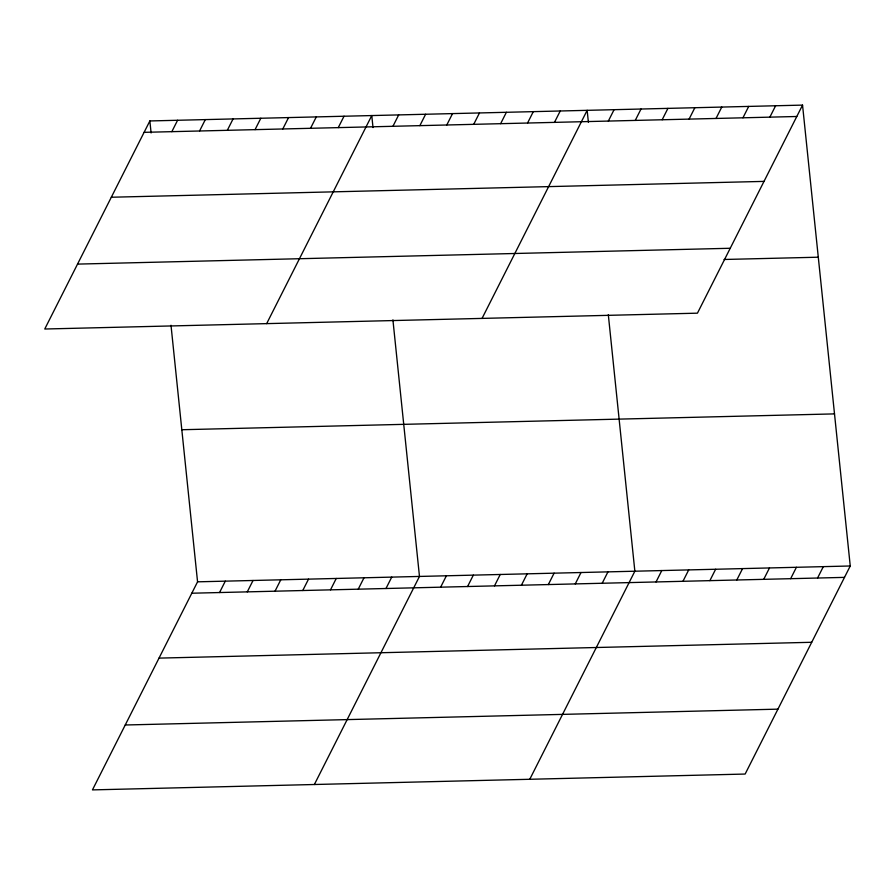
<?xml version="1.0" encoding="UTF-8"?>
<svg xmlns="http://www.w3.org/2000/svg" width="895" height="895" viewBox="0 0 895 895"><rect width="100%" height="100%" fill="white"/><g stroke="black" fill="none" stroke-linecap="round" stroke-linejoin="round"><path stroke-width="1.34" d="M149.857 120.948L44.75 329.013L697.44 313.172L802.546 105.107L149.857 120.948L151.098 132.952M171.84 131.666L177.59 120.266M199.574 130.983L205.335 119.594M227.319 130.312L233.069 118.923M255.053 129.641L260.814 118.252M282.798 128.969L288.548 117.581M310.531 128.298L316.293 116.909M338.276 127.616L344.027 116.227M266.665 323.632L371.772 115.556L373.014 127.56M392.939 126.296L398.689 114.907M419.867 125.647L425.617 114.247M171.001 325.265L197.56 581.828L92.453 789.893L745.143 774.052L850.25 565.987L802.546 105.107M446.784 124.987L452.534 113.598M219.543 592.546L225.294 581.157M473.712 124.338L479.463 112.949M247.277 591.875L253.039 580.486M500.629 123.678L506.391 112.289M275.022 591.192L280.773 579.803M527.558 123.029L533.308 111.64M302.756 590.521L308.518 579.132M554.475 122.38L560.236 110.98M330.501 589.85L336.251 578.461M482.058 318.396L587.154 110.331L588.395 122.335M358.235 589.178L363.996 577.79M608.331 121.071L614.082 109.682M385.98 588.507L391.73 577.118M635.249 120.411L641.01 109.022M314.369 784.512L419.475 576.436L392.916 319.884M662.177 119.762L667.927 108.373M440.642 587.176L446.392 575.787M689.094 119.113L694.856 107.713M467.57 586.527L473.321 575.138M716.022 118.453L721.773 107.064M494.487 585.867L500.238 574.478M742.951 117.804L748.701 106.415M521.416 585.218L527.166 573.829M769.868 117.144L775.618 105.755M548.333 584.569L554.094 573.169M575.261 583.909L581.012 572.52M602.19 583.26L607.94 571.871M529.762 779.288L634.857 571.211L608.309 314.66M656.035 581.951L661.785 570.562M682.952 581.303L688.714 569.902M709.88 580.642L715.631 569.254M736.798 579.994L742.559 568.605M763.726 579.333L769.476 567.945M790.654 578.685L796.405 567.296M817.571 578.036L823.322 566.636M144.095 132.337L796.796 116.495M111.316 197.236L764.006 181.394M77.541 264.103L730.231 248.273M724.055 259.483L818.287 257.201M181.819 429.734L834.509 413.893M197.56 581.828L850.25 565.987M191.798 593.217L844.5 577.376M159.019 658.116L811.709 642.286M125.244 724.995L777.934 709.153"/></g></svg>
